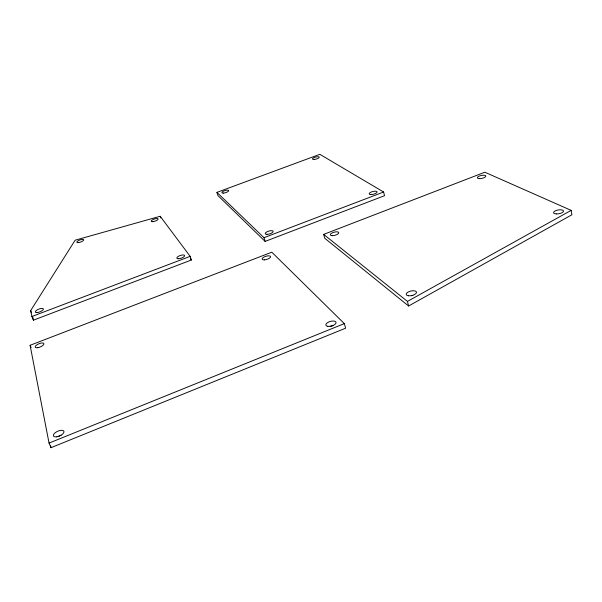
<?xml version="1.0" encoding="UTF-8"?>
<svg xmlns="http://www.w3.org/2000/svg" width="602" height="602" viewBox="0 0 602 602"><rect width="100%" height="100%" fill="white"/><g stroke="black" fill="none" stroke-linecap="round" stroke-linejoin="round"><path stroke-width="0.9" d="M30.649 310.632L75.137 240.198L160.192 216.268L190.164 256.354L191.383 260.011L33.411 320.174L31.898 316.509L30.649 310.632L31.545 312.807M408.6 306.004L571.9 214.763L571.14 210.369L484.843 172.225L323.658 234.389L324.734 238.249L408.6 306.004L407.449 301.406L323.658 234.389M407.449 301.406L571.14 210.369M49.048 443.087L344.329 323.613L345.608 328.203L51.012 447.685L49.048 443.087L30.1 345.292L271.78 252.185L344.329 323.613M216.931 192.377L263.992 237.685L383.602 192.008L384.52 195.71L265.121 241.402L217.947 195.597L216.931 192.377L319.843 154.315L383.602 192.008M31.898 316.509L190.164 256.354M190.27 258.506L191.383 260.011M30.1 345.292L31.071 347.617M160.192 216.268L160.749 217.894M263.992 237.685L265.121 241.402M32.681 316.795L33.411 320.174M50.651 445.841L51.012 447.685M411.527 295.672A5.26 2.333 -13 0 1 412.867 295.394M330.31 326.382A5.275 2.408 -15.5 0 1 332.929 325.659M58.379 436.397A5.734 2.581 -24.5 0 1 61.088 435.216M266.874 234.328A4.131 1.46 -16.7 0 0 273.15 231.619A4.131 1.46 -16.7 0 0 267.551 231.544A4.131 1.46 -16.7 0 0 266.874 234.328M370.764 194.559A4.079 1.392 -14.4 0 0 377.055 192.151A4.079 1.392 -14.4 0 0 371.524 191.925A4.079 1.392 -14.4 0 0 370.764 194.559M223.372 193.099A3.559 1.084 -17.3 0 0 228.685 190.751A3.559 1.084 -17.3 0 0 223.778 191.03A3.559 1.084 -17.3 0 0 223.372 193.099M314.402 159.425A3.507 1.046 -15.6 0 0 319.248 157.145A3.507 1.046 -15.6 0 0 313.958 157.664A3.507 1.046 -15.6 0 0 314.402 159.425M479.403 178.651A4.342 1.49 -12.1 0 0 485.837 176.16A4.342 1.49 -12.1 0 0 479.493 176.002A4.342 1.49 -12.1 0 0 479.403 178.651M331.928 235.66A4.364 1.618 -15.2 0 0 338.745 233.012A4.364 1.618 -15.2 0 0 333.004 232.553A4.364 1.618 -15.2 0 0 331.928 235.66M408.442 295.778A5.268 2.31 -13.1 0 0 416.494 292.504A5.268 2.31 -13.1 0 0 409.104 291.571A5.268 2.31 -13.1 0 0 408.442 295.778M556.293 213.921A5.057 1.919 -9.8 0 0 563.532 211.009A5.057 1.919 -9.8 0 0 555.819 210.632A5.057 1.919 -9.8 0 0 556.293 213.921M327.812 326.344A5.29 2.385 -15.6 0 0 336.036 322.928A5.29 2.385 -15.6 0 0 328.993 321.867A5.29 2.385 -15.6 0 0 327.812 326.344M264.368 259.868A4.387 1.648 -16.9 0 0 270.561 256.7A4.387 1.648 -16.9 0 0 264.097 256.979A4.387 1.648 -16.9 0 0 264.368 259.868M37.806 347.7A4.703 1.746 -22.5 0 0 43.916 343.629A4.703 1.746 -22.5 0 0 36.918 344.803A4.703 1.746 -22.5 0 0 37.806 347.7M56.844 436.826A5.749 2.566 -24.4 0 0 63.932 431.28A5.749 2.566 -24.4 0 0 55.256 432.672A5.749 2.566 -24.4 0 0 56.844 436.826M36.933 312.596A4.319 1.482 -21.8 0 0 43.367 309.277A4.319 1.482 -21.8 0 0 37.738 309.601A4.319 1.482 -21.8 0 0 36.933 312.596M78.553 242.591A3.657 1.106 -20 0 0 83.716 239.874A3.657 1.106 -20 0 0 78.493 240.589A3.657 1.106 -20 0 0 78.553 242.591M178.636 258.725A4.109 1.437 -18.6 0 0 184.633 255.745A4.109 1.437 -18.6 0 0 178.869 256.053A4.109 1.437 -18.6 0 0 178.636 258.725M152.75 221.664A3.642 1.121 -18.7 0 0 158.13 219.12A3.642 1.121 -18.7 0 0 153.111 219.512A3.642 1.121 -18.7 0 0 152.75 221.664"/></g></svg>
